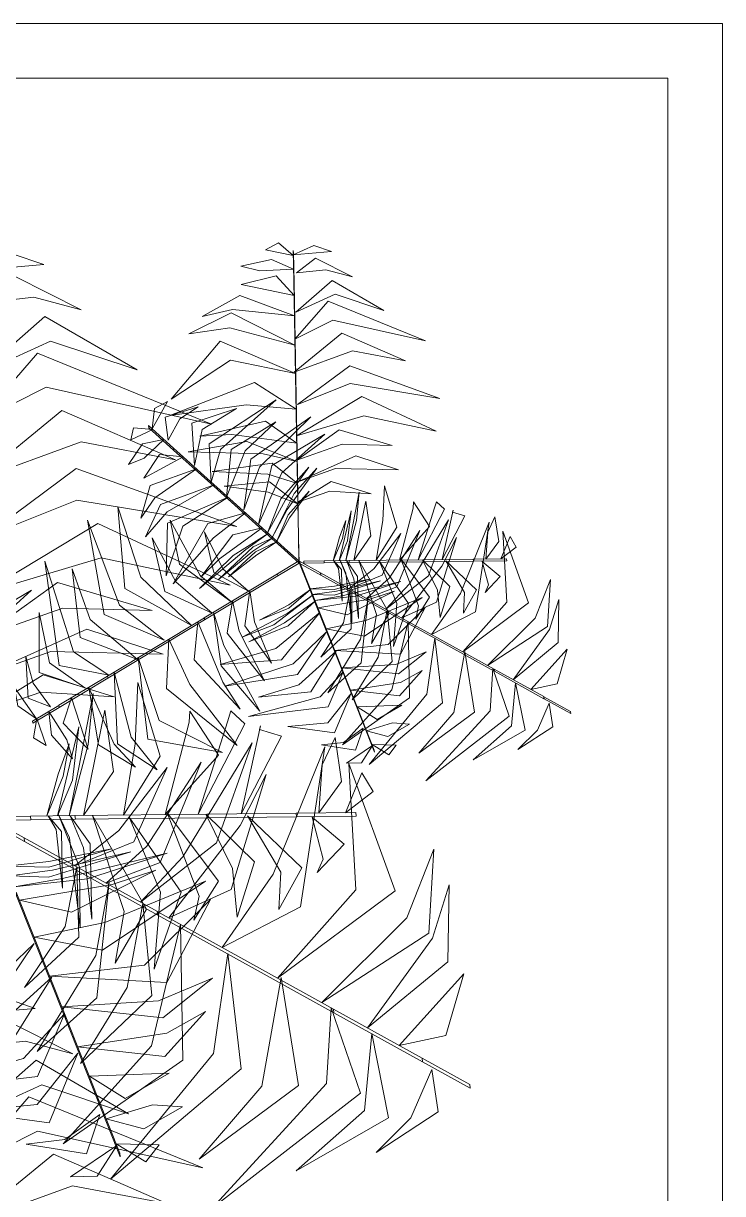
# Model space of a CAD drawing. Header units: millimetres. Extents: x 935 to 13922, y 3203 to 7816.
# Drawn here: x 3693.4 to 3731.7, y 7113.7 to 7177.9 of the extents above; entities that cross this region are included whole.
import ezdxf

# ---------------------------------------------------------------- set-up
doc = ezdxf.new("R2010")
doc.units = ezdxf.units.MM
doc.layers.add('PIANTE', color=7, linetype='Continuous', lineweight=5, true_color=0x007a00)
doc.layers.add('TRATTEGGIO_legno_colore', color=7, linetype='Continuous', lineweight=5, true_color=0xa56740)

msp = doc.modelspace()

# ---------------------------------------------------------------- linework, layer by layer
at = {"layer": 'PIANTE'}
for points in [[(3708.15, 7165.167, 4.273), (3706.621, 7165.474, 3.559), (3707.335, 7165.862, 3.364)], [(3708.15, 7165.207, 4.196), (3710.247, 7165.39, 3.526), (3709.277, 7165.72, 3.42)], [(3690.736, 7164.34, -3.775), (3694.473, 7164.667, -4.968), (3692.744, 7165.254, -5.158)], [(3708.163, 7164.417, 5.023), (3706.317, 7164.328, 4.618), (3705.267, 7164.58, 4.087), (3706.955, 7164.938, 4.181)], [(3708.176, 7163.77, 5.645), (3708.189, 7163.658, 5.645), (3708.159, 7165.334, 3.969), (3708.146, 7165.446, 3.969)], [(3708.33, 7164.206, 5.159), (3709.94, 7164.383, 4.609), (3711.399, 7163.996, 4.661), (3709.361, 7165.02, 4.104)], [(3691.057, 7162.557, -2.058), (3693.927, 7162.872, -3.039), (3696.526, 7162.181, -2.947), (3692.895, 7164.007, -3.94)], [(3708.189, 7162.962, 6.034), (3705.285, 7163.582, 5.158), (3707.205, 7164.051, 5.331)], [(3708.232, 7160.658, 7.089), (3708.244, 7160.546, 7.089), (3708.189, 7163.656, 5.639), (3708.176, 7163.768, 5.639)], [(3708.288, 7162.051, 6.415), (3710.451, 7163.039, 5.548), (3713.117, 7162.151, 5.469), (3710.275, 7163.794, 5.226)], [(3708.209, 7161.851, 6.552), (3704.823, 7162.202, 5.703), (3703.144, 7161.823, 5.538), (3705.215, 7162.978, 5.423)], [(3708.233, 7160.57, 7.062), (3710.314, 7161.615, 6.779), (3715.401, 7160.48, 5.775), (3710.052, 7162.664, 6.914)], [(3690.981, 7158.716, 0.179), (3694.837, 7160.476, -1.365), (3699.588, 7158.894, -1.506), (3694.524, 7161.823, -1.939)], [(3708.238, 7160.24, 7.06), (3704.678, 7161.206, 6.523), (3702.431, 7160.872, 6.098), (3704.745, 7162.027, 6.609)], [(3708.266, 7158.69, 6.924), (3704.71, 7159.42, 6.366), (3701.449, 7157.288, 5.601), (3704.133, 7160.475, 6.361)], [(3708.193, 7158.772, 6.918), (3711.39, 7159.936, 6.445), (3714.293, 7159.385, 5.88), (3710.805, 7160.902, 6.631)], [(3708.343, 7154.462, 6.536), (3708.355, 7154.35, 6.536), (3708.244, 7160.539, 7.078), (3708.232, 7160.651, 7.078)], [(3690.884, 7156.077, 1.333), (3694.594, 7157.939, 0.828), (3703.658, 7155.916, -0.961), (3694.126, 7159.809, 1.069)], [(3708.378, 7156.991, 6.735), (3711.26, 7158.144, 6.317), (3716.187, 7157.332, 5.369), (3711.242, 7159.12, 6.403)], [(3708.301, 7156.74, 6.753), (3705.565, 7156.979, 6.295), (3701.384, 7156.394, 5.509), (3706.021, 7158.201, 6.486)], [(3703.646, 7152.747, 12.708), (3704.167, 7154.538, 12.914), (3707.212, 7157.249, 11.729), (3703.535, 7154.846, 13.43)], [(3708.328, 7155.274, 6.599), (3712.013, 7156.373, 6.034), (3715.976, 7155.529, 5.255), (3711.913, 7157.427, 6.14)], [(3690.813, 7152.872, 1.076), (3696.511, 7154.947, 0.233), (3701.685, 7153.965, -0.773), (3695.468, 7156.668, 0.564)], [(3700.407, 7155.665, 12.577), (3701.257, 7157.16, 12.172), (3700.531, 7156.776, 12.237)], [(3701.297, 7155.038, 12.843), (3701.92, 7156.213, 12.521), (3702.926, 7156.87, 12.391), (3701.133, 7156.311, 12.429)], [(3702.735, 7153.655, 12.851), (3703.157, 7155.623, 12.63), (3705.034, 7156.785, 12.201), (3702.584, 7155.965, 12.71)], [(3708.334, 7154.871, 6.59), (3704.783, 7155.345, 6.01), (3703.018, 7155.259, 5.692), (3706.627, 7156.088, 6.401)], [(3704.49, 7151.91, 11.889), (3705.502, 7154.462, 12.004), (3707.193, 7156.053, 11.372), (3704.751, 7154.527, 12.523)], [(3705.436, 7151.222, 11.048), (3706.298, 7153.57, 11.2), (3709.11, 7156.326, 10.183), (3705.821, 7153.999, 11.649)], [(3700.45, 7155.625, 12.614), (3699.25, 7155.066, 12.253), (3699.385, 7155.721, 12.268)], [(3701.578, 7154.611, 13.006), (3701.59, 7154.499, 13.006), (3700.229, 7155.725, 12.515), (3700.217, 7155.837, 12.515)], [(3706.235, 7150.415, 10.268), (3707.519, 7153.247, 10.289), (3709.872, 7155.377, 9.384), (3706.963, 7153.66, 10.786)], [(3708.351, 7153.952, 6.014), (3710.832, 7154.825, 6.22), (3713.574, 7154.75, 5.413), (3710.665, 7155.612, 7.048)], [(3701.059, 7155.076, 12.834), (3699.978, 7154.061, 12.531), (3699.121, 7153.707, 12.271), (3699.888, 7154.841, 12.468)], [(3708.352, 7153.875, 5.974), (3706.496, 7154.299, 5.97), (3702.393, 7154.394, 5.116), (3705.601, 7154.975, 6.443)], [(3702.108, 7154.131, 12.952), (3699.953, 7152.958, 12.614), (3700.814, 7154.259, 12.907)], [(3703.609, 7152.781, 12.762), (3703.622, 7152.669, 12.762), (3701.589, 7154.499, 13.001), (3701.577, 7154.611, 13.001)], [(3708.301, 7152.725, 4.806), (3710.46, 7153.494, 4.995), (3713.922, 7153.412, 3.988), (3711.574, 7154.179, 5.379)], [(3708.427, 7149.779, 1.853), (3708.439, 7149.667, 1.853), (3708.355, 7154.351, 6.538), (3708.343, 7154.463, 6.538)], [(3691.143, 7149.698, 0.749), (3696.278, 7151.754, 0.005), (3705.059, 7150.307, -1.684), (3696.247, 7153.492, 0.157)], [(3702.834, 7153.477, 12.867), (3700.561, 7151.887, 12.443), (3699.789, 7150.767, 12.189), (3700.299, 7152.559, 12.557)], [(3708.374, 7152.659, 4.758), (3706.76, 7153.179, 4.907), (3703.692, 7153.332, 4.35), (3706.992, 7153.787, 5.572)], [(3706.742, 7149.958, 9.334), (3707.713, 7151.771, 9.808), (3709.004, 7153.558, 9.199), (3707.471, 7151.825, 10.698)], [(3706.975, 7149.67, 8.007), (3707.818, 7151.25, 8.43), (3709.446, 7153.509, 7.674), (3708.193, 7152.125, 8.961)], [(3706.635, 7150.056, 9.9), (3706.647, 7149.944, 9.9), (3703.622, 7152.669, 12.751), (3703.609, 7152.781, 12.751)], [(3708.393, 7151.559, 3.658), (3706.777, 7152.196, 3.923), (3704.356, 7152.512, 3.681), (3706.848, 7152.763, 4.509)], [(3708.393, 7151.636, 3.697), (3710.158, 7152.238, 3.825), (3712.414, 7152.093, 3.079), (3710.229, 7152.767, 4.333)], [(3703.815, 7152.594, 12.574), (3701.229, 7151.11, 12.614), (3700.047, 7149.748, 12.202), (3700.876, 7151.515, 13.001)], [(3707.246, 7149.504, 6.802), (3707.941, 7150.79, 7.119), (3709.02, 7152.243, 6.528), (3707.863, 7150.947, 7.682)], [(3711.021, 7148.44, 13.105), (3711.323, 7149.921, 13.285), (3711.759, 7152.197, 12.761), (3711.607, 7150.631, 13.889)], [(3712.695, 7148.458, 14.791), (3713.054, 7150.647, 14.589), (3713.14, 7152.531, 13.84), (3713.823, 7150.273, 15.207)], [(3704.572, 7151.912, 11.86), (3702.102, 7150.323, 11.791), (3701.176, 7147.606, 10.431), (3701.252, 7150.487, 12.213)], [(3711.465, 7148.445, 13.93), (3712.039, 7151.285, 13.743), (3712.126, 7151.689, 13.502), (3712.391, 7149.803, 14.298)], [(3713.978, 7148.472, 15.69), (3714.719, 7151.314, 15.62), (3714.736, 7151.658, 14.261), (3715.616, 7150.301, 16.043)], [(3714.997, 7148.483, 16.403), (3715.895, 7151.326, 16.443), (3716.003, 7151.661, 16.032), (3716.429, 7151.267, 16.831)], [(3702.576, 7144.885, 6.599), (3699.782, 7147.527, 6.034), (3698.532, 7151.382, 5.255), (3698.919, 7146.914, 6.14)], [(3705.526, 7151.053, 10.961), (3703.779, 7149.686, 10.759), (3701.564, 7147.169, 10.01), (3703.467, 7150.482, 11.377)], [(3710.665, 7148.436, 11.776), (3710.972, 7149.723, 12.099), (3711.325, 7151.169, 11.796), (3711.127, 7149.53, 12.801)], [(3716.317, 7148.497, 16.697), (3716.912, 7151.208, 16.273), (3716.883, 7151.086, 16.019), (3717.56, 7150.89, 16.386)], [(3718.706, 7148.523, 16.664), (3718.813, 7150.003, 16.361), (3719.205, 7150.843, 16.101), (3719.408, 7149.49, 16.298)], [(3691.053, 7146.639, 0.507), (3697.62, 7148.597, -0.5), (3704.683, 7147.092, -1.888), (3697.442, 7150.476, -0.31)], [(3701.065, 7144.071, 6.735), (3698.624, 7145.99, 6.317), (3696.864, 7150.663, 5.369), (3697.789, 7145.487, 6.403)], [(3704.797, 7146.137, 4.806), (3703.052, 7147.622, 4.995), (3701.392, 7150.662, 3.988), (3701.902, 7148.245, 5.379)], [(3706.439, 7150.23, 10.1), (3704.094, 7148.529, 9.914), (3703.082, 7147.539, 9.672), (3704.839, 7149.857, 10.468)], [(3710.343, 7148.433, 10.574), (3710.684, 7149.72, 11.024), (3711.023, 7150.646, 11), (3710.842, 7149.657, 11.657)], [(3713.225, 7145.778, 5.974), (3714.52, 7147.173, 5.97), (3716.654, 7150.678, 5.116), (3715.553, 7147.61, 6.443)], [(3715.731, 7144.39, 6.753), (3717.306, 7146.639, 6.295), (3718.89, 7150.552, 5.509), (3718.137, 7145.633, 6.486)], [(3703.71, 7145.567, 6.014), (3701.713, 7147.279, 6.22), (3700.407, 7149.691, 5.413), (3701.115, 7146.741, 7.048)], [(3706.769, 7149.933, 9.275), (3705.544, 7149.048, 9.455), (3703.007, 7146.917, 8.931), (3704.855, 7148.717, 10.06)], [(3705.695, 7146.761, 3.697), (3704.291, 7147.988, 3.825), (3703.288, 7150.014, 3.079), (3703.797, 7147.786, 4.333)], [(3707.034, 7149.694, 7.946), (3705.936, 7148.956, 8.269), (3704.024, 7147.379, 7.967), (3705.953, 7149.202, 8.971)], [(3707.654, 7149.138, 4.781), (3707.666, 7149.026, 4.781), (3706.647, 7149.944, 9.901), (3706.635, 7150.056, 9.901)], [(3708.427, 7149.779, 1.853), (3708.439, 7149.667, 1.853), (3708.463, 7148.308, -3.779), (3708.451, 7148.42, -3.779)], [(3711.199, 7146.9, 3.658), (3712.558, 7147.981, 3.923), (3714.043, 7149.919, 3.681), (3713.014, 7147.636, 4.509)], [(3712.161, 7146.367, 4.758), (3713.419, 7147.504, 4.907), (3715.084, 7150.084, 4.35), (3713.829, 7146.999, 5.572)], [(3714.097, 7145.295, 6.59), (3716.283, 7148.133, 6.01), (3717.09, 7149.705, 5.692), (3716.004, 7146.165, 6.401)], [(3717.438, 7143.445, 6.924), (3719.848, 7146.159, 6.366), (3719.632, 7150.049, 5.601), (3721.051, 7146.131, 6.361)], [(3719.526, 7148.532, 16.444), (3720.03, 7149.756, 16.083), (3720.374, 7149.183, 16.098)], [(3707.273, 7149.479, 6.744), (3706.15, 7148.763, 7.194), (3704.6, 7147.559, 7.17), (3706.077, 7148.917, 7.827)], [(3707.654, 7149.138, 4.781), (3707.666, 7149.026, 4.781), (3708.492, 7148.282, -1.526), (3708.48, 7148.394, -1.526)], [(3698.037, 7142.155, 7.062), (3696.091, 7143.436, 6.779), (3694.531, 7148.408, 5.775), (3695.314, 7142.684, 6.914)], [(3707.286, 7147.719, 1.853), (3707.298, 7147.607, 1.853), (3708.463, 7148.308, -3.779), (3708.451, 7148.42, -3.779)], [(3709.641, 7147.761, 1.853), (3709.653, 7147.649, 1.853), (3708.463, 7148.308, -3.779), (3708.451, 7148.42, -3.779)], [(3708.89, 7147.361, 4.781), (3708.902, 7147.249, 4.781), (3708.492, 7148.282, -1.526), (3708.48, 7148.394, -1.526)], [(3709.832, 7148.426, 8.611), (3709.844, 7148.314, 8.611), (3708.733, 7148.302, 2.303), (3708.721, 7148.414, 2.303)], [(3709.832, 7148.426, 8.611), (3709.844, 7148.314, 8.611), (3711.216, 7148.329, 13.731), (3711.204, 7148.441, 13.731)], [(3710.38, 7148.432, 10.632), (3710.631, 7148.014, 10.949), (3710.821, 7146.214, 10.358), (3710.794, 7147.951, 11.512)], [(3710.692, 7148.493, 11.837), (3711.032, 7147.759, 12.259), (3711.365, 7144.994, 11.504), (3711.349, 7146.861, 12.791)], [(3711.059, 7148.44, 13.163), (3711.463, 7147.447, 13.638), (3711.723, 7145.258, 13.029), (3711.677, 7147.572, 14.528)], [(3711.204, 7148.441, 13.73), (3711.216, 7148.329, 13.73), (3715.287, 7148.373, 16.581), (3715.275, 7148.485, 16.581)], [(3711.741, 7148.447, 14.098), (3712.715, 7145.494, 14.119), (3712.437, 7143.905, 13.214), (3713.403, 7145.567, 14.616)], [(3712.876, 7148.395, 14.878), (3713.831, 7146.083, 15.03), (3713.64, 7143.723, 14.013), (3714.473, 7146.09, 15.479)], [(3714.037, 7148.53, 15.719), (3715.021, 7145.966, 15.834), (3714.865, 7145.222, 15.202), (3715.618, 7146.427, 16.353)], [(3715.225, 7148.485, 16.538), (3716.055, 7146.814, 16.744), (3716.199, 7145.314, 15.558), (3716.729, 7147.016, 17.259)], [(3715.275, 7148.485, 16.591), (3715.287, 7148.373, 16.591), (3718.022, 7148.403, 16.831), (3718.01, 7148.515, 16.831)], [(3716.51, 7148.434, 16.681), (3717.533, 7146.7, 16.46), (3717.477, 7145.558, 16.031), (3718.186, 7146.837, 16.54)], [(3718.009, 7148.515, 16.836), (3718.022, 7148.403, 16.836), (3719.853, 7148.422, 16.345), (3719.841, 7148.534, 16.345)], [(3718.505, 7148.391, 16.673), (3718.842, 7147.104, 16.351), (3718.659, 7146.695, 16.221), (3719.487, 7147.565, 16.259)], [(3699.614, 7143.02, 6.918), (3697.007, 7145.206, 6.445), (3696.033, 7147.996, 5.88), (3696.464, 7144.217, 6.631)], [(3707.286, 7147.719, 1.853), (3707.298, 7147.607, 1.853), (3703.283, 7145.192, 6.538), (3703.271, 7145.304, 6.538)], [(3709.641, 7147.761, 1.853), (3709.653, 7147.649, 1.853), (3713.751, 7145.379, 6.538), (3713.739, 7145.491, 6.538)], [(3691.095, 7144.282, -0.535), (3695.517, 7145.839, -0.167), (3700.403, 7145.704, -1.606), (3695.219, 7147.241, 1.308)], [(3708.89, 7147.361, 4.781), (3708.902, 7147.249, 4.781), (3709.409, 7145.974, 9.901), (3709.397, 7146.086, 9.901)], [(3709.08, 7146.886, 6.744), (3710.404, 7147.03, 7.194), (3712.327, 7147.422, 7.17), (3710.402, 7146.86, 7.827)], [(3709.199, 7146.587, 7.946), (3710.51, 7146.763, 8.269), (3712.924, 7147.328, 7.967), (3710.386, 7146.549, 8.971)], [(3709.331, 7146.256, 9.275), (3710.822, 7146.506, 9.455), (3714.039, 7147.292, 8.931), (3711.586, 7146.497, 10.06)], [(3718.794, 7142.694, 7.06), (3721.411, 7145.293, 6.523), (3722.245, 7147.407, 6.098), (3722.088, 7144.826, 6.609)], [(3687.323, 7137.979, 7.046), (3689.611, 7143.026, 7.084), (3693.805, 7146.823, 5.47), (3688.621, 7143.762, 7.969)], [(3709.262, 7146.583, 8.007), (3707.806, 7145.541, 8.43), (3705.345, 7144.237, 7.674), (3707.082, 7144.923, 8.961)], [(3705.761, 7146.8, 3.658), (3706.017, 7145.082, 3.923), (3706.954, 7142.827, 3.681), (3705.49, 7144.86, 4.509)], [(3709.093, 7146.851, 6.802), (3707.9, 7146.007, 7.119), (3706.288, 7145.183, 6.528), (3707.9, 7145.832, 7.682)], [(3709.495, 7145.843, 10.1), (3712.351, 7146.328, 9.914), (3713.697, 7146.767, 9.672), (3711.095, 7145.468, 10.468)], [(3711.265, 7146.862, 3.697), (3710.904, 7145.032, 3.825), (3709.651, 7143.151, 3.079), (3711.327, 7144.706, 4.333)], [(3709.949, 7144.701, 10.961), (3712.12, 7145.152, 10.759), (3715.221, 7146.426, 10.01), (3712.048, 7144.3, 11.377)], [(3712.255, 7146.396, 4.806), (3711.841, 7144.143, 4.995), (3710.038, 7141.185, 3.988), (3711.877, 7142.835, 5.379)], [(3704.818, 7146.233, 4.758), (3705.174, 7144.575, 4.907), (3706.576, 7141.842, 4.35), (3704.531, 7144.472, 5.572)], [(3709.344, 7146.221, 9.334), (3707.669, 7145.026, 9.808), (3705.72, 7143.997, 9.199), (3707.863, 7144.871, 10.698)], [(3709.397, 7146.086, 9.9), (3709.409, 7145.974, 9.9), (3710.913, 7142.19, 12.751), (3710.901, 7142.302, 12.751)], [(3710.423, 7143.508, 11.86), (3713.341, 7143.837, 11.791), (3715.376, 7145.862, 10.431), (3714.03, 7143.314, 12.213)], [(3713.292, 7145.74, 6.014), (3712.808, 7143.154, 6.22), (3711.372, 7140.818, 5.413), (3713.573, 7142.906, 7.048)], [(3720.204, 7141.913, 6.552), (3722.201, 7144.67, 5.703), (3722.712, 7146.314, 5.538), (3722.677, 7143.943, 5.423)], [(3696.727, 7141.462, 6.415), (3694.79, 7142.842, 5.548), (3694.226, 7145.595, 5.469), (3694.224, 7142.312, 5.226)], [(3703.272, 7145.305, 6.536), (3703.284, 7145.193, 6.536), (3697.979, 7142.002, 7.078), (3697.967, 7142.114, 7.078)], [(3702.922, 7145.093, 6.59), (3704.287, 7141.78, 6.01), (3705.244, 7140.295, 5.692), (3702.722, 7143.005, 6.401)], [(3703.776, 7145.606, 5.974), (3704.337, 7143.787, 5.97), (3706.306, 7140.186, 5.116), (3704.198, 7142.673, 6.443)], [(3709.596, 7145.587, 10.268), (3707.19, 7143.618, 10.289), (3704.136, 7142.751, 9.384), (3707.505, 7143.001, 10.786)], [(3714.449, 7145.099, 6.599), (3713.558, 7141.358, 6.034), (3710.845, 7138.348, 5.255), (3714.521, 7140.918, 6.14)], [(3713.738, 7145.492, 6.536), (3713.751, 7145.38, 6.536), (3719.166, 7142.381, 7.078), (3719.153, 7142.493, 7.078)], [(3691.006, 7142.096, -2.687), (3694.852, 7143.467, -2.351), (3701.024, 7143.319, -4.146), (3696.839, 7144.687, -1.667)], [(3709.954, 7144.509, 11.048), (3708.141, 7142.787, 11.2), (3704.399, 7141.563, 10.183), (3708.378, 7142.191, 11.649)], [(3701.321, 7144.129, 6.753), (3702.481, 7141.641, 6.295), (3705.078, 7138.312, 5.509), (3701.195, 7141.424, 6.486)], [(3715.91, 7144.197, 6.735), (3715.468, 7141.124, 6.317), (3712.302, 7137.263, 5.369), (3716.322, 7140.652, 6.403)], [(3694.84, 7140.422, 5.159), (3693.881, 7141.728, 4.609), (3693.488, 7143.184, 4.661), (3693.619, 7140.908, 4.104)], [(3699.649, 7143.124, 6.924), (3700.795, 7139.68, 6.366), (3704.272, 7137.922, 5.601), (3700.169, 7138.652, 6.361)], [(3710.498, 7143.474, 11.889), (3708.459, 7141.634, 12.004), (3706.237, 7140.958, 11.372), (3709.103, 7141.243, 12.523)], [(3710.799, 7142.561, 12.574), (3713.775, 7142.745, 12.614), (3715.438, 7143.442, 12.202), (3713.912, 7142.225, 13.001)], [(3717.545, 7143.467, 6.918), (3716.955, 7140.116, 6.445), (3715.026, 7137.877, 5.88), (3718.084, 7140.14, 6.631)], [(3721.176, 7141.375, 6.034), (3723.165, 7143.58, 5.158), (3722.611, 7141.683, 5.331)], [(3719.083, 7142.533, 7.062), (3718.947, 7140.208, 6.779), (3715.421, 7136.371, 5.775), (3719.987, 7139.91, 6.914)], [(3719.159, 7142.49, 7.089), (3719.171, 7142.378, 7.089), (3721.892, 7140.871, 5.639), (3721.88, 7140.983, 5.639)], [(3691.169, 7140.154, -4.664), (3694.314, 7141.228, -4.435), (3698.335, 7140.97, -5.766), (3694.442, 7142.171, -3.531)], [(3697.962, 7142.111, 7.089), (3697.974, 7141.999, 7.089), (3695.309, 7140.396, 5.639), (3695.296, 7140.508, 5.639)], [(3698.321, 7142.325, 7.06), (3699.264, 7138.759, 6.523), (3700.677, 7136.98, 6.098), (3698.52, 7138.406, 6.609)], [(3710.883, 7142.349, 12.708), (3709.621, 7140.974, 12.914), (3705.69, 7139.894, 11.729), (3710.052, 7140.418, 13.43)], [(3710.901, 7142.302, 12.762), (3710.913, 7142.19, 12.762), (3711.923, 7139.649, 13.001), (3711.911, 7139.761, 13.001)], [(3711.287, 7141.335, 12.867), (3714.03, 7141.752, 12.443), (3715.218, 7142.414, 12.189), (3713.966, 7141.034, 12.557)], [(3694.063, 7139.765, 4.196), (3692.856, 7141.489, 3.526), (3693.056, 7140.484, 3.42)], [(3696.94, 7141.494, 6.552), (3698.329, 7138.386, 5.703), (3699.497, 7137.122, 5.538), (3697.461, 7138.338, 5.423)], [(3698.835, 7134.492, 15.107), (3699.475, 7138.392, 14.746), (3699.628, 7141.75, 13.412), (3700.846, 7137.726, 15.847)], [(3720.338, 7141.745, 6.415), (3720.111, 7139.378, 5.548), (3718.009, 7137.513, 5.469), (3720.854, 7139.152, 5.226)], [(3695.987, 7140.922, 6.034), (3696.903, 7138.096, 5.158), (3695.537, 7139.525, 5.331)], [(3695.854, 7134.459, 12.102), (3696.392, 7137.099, 12.423), (3697.169, 7141.156, 11.488), (3696.896, 7138.364, 13.5)], [(3711.297, 7141.132, 12.851), (3710.046, 7139.554, 12.63), (3707.849, 7139.344, 12.201), (3710.408, 7138.994, 12.71)], [(3722.183, 7140.631, 5.159), (3721.531, 7139.148, 4.609), (3720.466, 7138.079, 4.661), (3722.372, 7139.331, 4.104)], [(3721.882, 7140.982, 5.645), (3721.895, 7140.87, 5.645), (3723.361, 7140.058, 3.969), (3723.349, 7140.17, 3.969)], [(3695.294, 7140.506, 5.645), (3695.306, 7140.394, 5.645), (3693.87, 7139.531, 3.969), (3693.858, 7139.643, 3.969)], [(3694.741, 7140.172, 5.023), (3695.741, 7138.617, 4.618), (3696.047, 7137.582, 4.087), (3694.893, 7138.865, 4.181)], [(3696.645, 7134.468, 13.572), (3697.667, 7139.529, 13.24), (3697.822, 7140.25, 12.809), (3698.294, 7136.889, 14.228)], [(3701.122, 7134.517, 16.708), (3702.444, 7139.581, 16.585), (3702.474, 7140.195, 14.162), (3704.042, 7137.776, 17.338)], [(3702.939, 7134.536, 17.98), (3704.538, 7139.604, 18.051), (3704.731, 7140.199, 17.318), (3705.49, 7139.498, 18.742)], [(3711.647, 7140.426, 12.952), (3714.1, 7140.523, 12.614), (3712.751, 7139.738, 12.907)], [(3694.097, 7139.785, 4.273), (3694.596, 7138.308, 3.559), (3693.903, 7138.732, 3.364)], [(3695.219, 7134.452, 9.733), (3695.766, 7136.746, 10.309), (3696.395, 7139.323, 9.77), (3696.041, 7136.402, 11.56)], [(3705.291, 7134.562, 18.503), (3706.352, 7139.392, 17.747), (3706.299, 7139.175, 17.294), (3707.506, 7138.826, 17.95)], [(3711.911, 7139.761, 13.006), (3711.923, 7139.649, 13.006), (3712.599, 7137.947, 12.515), (3712.587, 7138.059, 12.515)], [(3712.169, 7139.114, 12.834), (3713.588, 7139.545, 12.531), (3714.513, 7139.482, 12.271), (3713.323, 7138.806, 12.468)], [(3709.548, 7134.608, 18.444), (3709.74, 7137.244, 17.904), (3710.437, 7138.742, 17.441), (3710.8, 7136.331, 17.792)], [(3711.973, 7139.254, 12.843), (3710.893, 7138.477, 12.521), (3709.701, 7138.334, 12.391), (3711.555, 7138.041, 12.429)], [(3694.645, 7134.446, 7.591), (3695.253, 7136.74, 8.394), (3695.856, 7138.392, 8.35), (3695.535, 7136.627, 9.521)], [(3699.781, 7129.715, -0.606), (3702.088, 7132.201, -0.613), (3705.891, 7138.448, -2.135), (3703.93, 7132.98, 0.229)], [(3704.247, 7127.241, 0.782), (3707.054, 7131.25, -0.034), (3709.877, 7138.224, -1.436), (3708.535, 7129.457, 0.306)], [(3712.493, 7138.298, 12.577), (3711.068, 7137.334, 12.172), (3711.889, 7137.357, 12.237)], [(3712.472, 7138.352, 12.614), (3713.795, 7138.321, 12.253), (3713.384, 7137.795, 12.268)], [(3697.884, 7130.765, -2.774), (3700.126, 7132.792, -2.508), (3703.094, 7137.39, -3.5), (3700.857, 7131.891, -1.324)], [(3696.169, 7131.715, -4.735), (3698.592, 7133.641, -4.261), (3701.238, 7137.096, -4.694), (3699.404, 7133.026, -3.216)], [(3701.334, 7128.855, 0.491), (3705.23, 7133.913, -0.542), (3706.669, 7136.714, -1.108), (3704.734, 7130.405, 0.154)], [(3707.289, 7125.557, 1.086), (3711.583, 7130.394, 0.093), (3711.198, 7137.327, -1.271), (3713.727, 7130.345, 0.083)], [(3711.01, 7134.624, 18.052), (3711.908, 7136.805, 17.409), (3712.521, 7135.784, 17.436)], [(3693.393, 7133.249, -7.951), (3693.415, 7133.049, -7.951), (3691.294, 7134.223, -17.988), (3691.273, 7134.423, -17.988)], [(3693.734, 7134.434, 4.093), (3693.755, 7134.235, 4.093), (3691.775, 7134.213, -7.148), (3691.753, 7134.413, -7.148)], [(3693.734, 7134.434, 4.093), (3693.755, 7134.235, 4.093), (3696.2, 7134.261, 13.217), (3696.178, 7134.461, 13.217)], [(3694.711, 7134.446, 7.695), (3695.157, 7133.701, 8.26), (3695.496, 7130.492, 7.206), (3695.448, 7133.589, 9.262)], [(3695.267, 7134.555, 9.842), (3695.872, 7133.246, 10.595), (3696.465, 7128.318, 9.248), (3696.437, 7131.646, 11.542)], [(3695.92, 7134.459, 12.206), (3696.64, 7132.689, 13.052), (3697.104, 7128.788, 11.966), (3697.022, 7132.912, 14.637)], [(3696.178, 7134.461, 13.215), (3696.2, 7134.261, 13.215), (3703.456, 7134.34, 18.296), (3703.434, 7134.539, 18.296)], [(3697.136, 7134.472, 13.871), (3698.871, 7129.21, 13.909), (3698.376, 7126.377, 12.296), (3700.098, 7129.339, 14.794)], [(3699.158, 7134.378, 15.261), (3700.861, 7130.259, 15.532), (3700.52, 7126.054, 13.72), (3702.005, 7130.272, 16.333)], [(3701.228, 7134.619, 16.76), (3702.982, 7130.051, 16.965), (3702.703, 7128.724, 15.838), (3704.045, 7130.872, 17.89)], [(3703.345, 7134.54, 18.219), (3704.824, 7131.562, 18.587), (3705.08, 7128.888, 16.474), (3706.025, 7131.922, 19.505)], [(3703.434, 7134.539, 18.315), (3703.456, 7134.34, 18.315), (3708.33, 7134.393, 18.741), (3708.308, 7134.592, 18.741)], [(3705.635, 7134.449, 18.475), (3707.458, 7131.359, 18.081), (3707.358, 7129.324, 17.316), (3708.621, 7131.603, 18.224)], [(3708.307, 7134.592, 18.751), (3708.329, 7134.393, 18.751), (3711.593, 7134.428, 17.876), (3711.571, 7134.628, 17.876)], [(3709.19, 7134.372, 18.46), (3709.791, 7132.078, 17.886), (3709.465, 7131.349, 17.655), (3710.941, 7132.9, 17.723)], [(3693.393, 7133.249, -7.951), (3693.415, 7133.049, -7.951), (3700.718, 7129.005, 0.398), (3700.697, 7129.204, 0.398)], [(3692.394, 7131.691, 0.766), (3694.753, 7131.947, 1.569), (3698.181, 7132.646, 1.525), (3694.749, 7131.644, 2.695)], [(3692.606, 7131.157, 2.908), (3694.943, 7131.47, 3.484), (3699.243, 7132.477, 2.944), (3694.721, 7131.09, 4.735)], [(3692.84, 7130.567, 5.277), (3695.498, 7131.013, 5.598), (3701.232, 7132.413, 4.663), (3696.859, 7130.997, 6.675)], [(3709.705, 7124.219, 1.328), (3714.368, 7128.852, 0.371), (3715.856, 7132.618, -0.385), (3715.576, 7128.018, 0.525)], [(3696.288, 7131.647, -4.664), (3695.645, 7128.386, -4.435), (3693.412, 7125.033, -5.766), (3696.398, 7127.804, -3.531)], [(3693.133, 7129.832, 6.747), (3698.223, 7130.696, 6.415), (3700.622, 7131.479, 5.983), (3695.984, 7129.163, 7.403)], [(3693.942, 7127.796, 8.281), (3697.812, 7128.6, 7.921), (3703.338, 7130.871, 6.587), (3697.682, 7127.082, 9.022)], [(3698.051, 7130.818, -2.687), (3697.315, 7126.801, -2.351), (3694.102, 7121.53, -4.146), (3697.378, 7124.471, -1.667)], [(3712.218, 7122.828, 0.424), (3715.777, 7127.741, -1.09), (3716.687, 7130.671, -1.384), (3716.625, 7126.446, -1.588)], [(3692.958, 7130.265, 6.39), (3692.98, 7130.065, 6.39), (3695.66, 7123.322, 11.471), (3695.638, 7123.521, 11.471)], [(3694.786, 7125.671, 9.883), (3699.987, 7126.257, 9.76), (3703.614, 7129.866, 7.337), (3701.215, 7125.324, 10.513)], [(3699.9, 7129.647, -0.535), (3699.037, 7125.04, -0.167), (3696.478, 7120.875, -1.606), (3700.4, 7124.597, 1.308)], [(3700.695, 7129.205, 0.396), (3700.717, 7129.006, 0.396), (3710.368, 7123.662, 1.361), (3710.346, 7123.861, 1.361)], [(3701.962, 7128.505, 0.507), (3700.374, 7121.839, -0.5), (3695.54, 7116.475, -1.888), (3702.09, 7121.054, -0.31)], [(3693.952, 7127.454, 8.436), (3690.72, 7124.385, 8.707), (3684.051, 7122.203, 6.895), (3691.142, 7123.322, 9.507)], [(3704.566, 7126.898, 0.749), (3703.779, 7121.422, 0.005), (3698.135, 7114.542, -1.684), (3705.299, 7120.58, 0.157)], [(3694.92, 7125.609, 9.935), (3691.287, 7122.331, 10.14), (3687.328, 7121.125, 9.013), (3692.435, 7121.634, 11.065)], [(3695.457, 7123.982, 11.155), (3700.761, 7124.31, 11.226), (3703.724, 7125.552, 10.493), (3701.004, 7123.384, 11.917)], [(3707.48, 7125.596, 1.076), (3706.428, 7119.625, 0.233), (3702.991, 7115.635, -0.773), (3708.44, 7119.667, 0.564)], [(3713.95, 7121.868, -0.5), (3717.495, 7125.798, -2.061), (3716.507, 7122.417, -1.753)], [(3690.268, 7123.573, -3.775), (3694.005, 7123.899, -4.968), (3692.276, 7124.486, -5.158)], [(3710.22, 7123.933, 1.333), (3709.978, 7119.789, 0.828), (3703.694, 7112.951, -0.961), (3711.831, 7119.258, 1.069)], [(3695.606, 7123.604, 11.394), (3693.358, 7121.155, 11.762), (3686.353, 7119.229, 9.649), (3694.126, 7120.163, 12.68)], [(3690.589, 7121.789, -2.058), (3693.459, 7122.105, -3.039), (3696.057, 7121.414, -2.947), (3692.426, 7123.239, -3.94)], [(3695.638, 7123.521, 11.49), (3695.66, 7123.322, 11.49), (3697.46, 7118.792, 11.916), (3697.438, 7118.992, 11.916)], [(3696.326, 7121.797, 11.677), (3701.215, 7122.541, 10.922), (3703.332, 7123.721, 10.469), (3701.102, 7121.261, 11.125)], [(3710.356, 7123.856, 1.381), (3710.378, 7123.656, 1.381), (3715.227, 7120.971, -1.203), (3715.205, 7121.171, -1.203)], [(3712.457, 7122.529, 0.179), (3712.053, 7118.309, -1.365), (3708.307, 7114.986, -1.506), (3713.376, 7117.907, -1.939)], [(3696.344, 7121.435, 11.65), (3694.115, 7118.624, 11.256), (3690.199, 7118.25, 10.491), (3694.761, 7117.625, 11.399)], [(3690.513, 7117.948, 0.179), (3694.369, 7119.708, -1.365), (3699.12, 7118.126, -1.506), (3694.056, 7121.055, -1.939)], [(3715.209, 7121.168, -1.193), (3715.231, 7120.969, -1.193), (3717.844, 7119.522, -4.179), (3717.822, 7119.721, -4.179)], [(3696.969, 7120.178, 11.83), (3701.339, 7120.351, 11.227), (3698.936, 7118.952, 11.75)], [(3715.745, 7120.542, -2.058), (3714.583, 7117.899, -3.039), (3712.685, 7115.994, -2.947), (3716.082, 7118.226, -3.94)], [(3690.416, 7115.309, 1.333), (3694.125, 7117.171, 0.828), (3703.189, 7115.149, -0.961), (3693.658, 7119.041, 1.069)], [(3697.438, 7118.993, 11.926), (3697.46, 7118.793, 11.926), (3698.666, 7115.76, 11.051), (3698.644, 7115.96, 11.051)], [(3697.899, 7117.84, 11.619), (3700.428, 7118.608, 11.079), (3702.076, 7118.496, 10.616), (3699.956, 7117.29, 10.967)], [(3697.55, 7118.089, 11.635), (3695.625, 7116.705, 11.061), (3693.5, 7116.45, 10.83), (3696.805, 7115.927, 10.898)], [(3698.476, 7116.385, 11.161), (3695.937, 7114.668, 10.438), (3697.4, 7114.708, 10.554)], [(3698.439, 7116.481, 11.227), (3700.797, 7116.427, 10.584), (3700.064, 7115.488, 10.61)], [(3690.344, 7112.105, 1.076), (3696.042, 7114.18, 0.233), (3701.216, 7113.198, -0.773), (3694.999, 7115.9, 0.564)]]:
    msp.add_3dface(points, dxfattribs=at)
at = {"layer": 'TRATTEGGIO_legno_colore', "elevation": -7.951}
for points in [[(3651.358, 7177.884), (3731.683, 7177.884), (3731.683, 7058.316), (3651.358, 7058.316)], [(3654.358, 7174.884), (3728.683, 7174.884), (3728.683, 7061.316), (3654.358, 7061.316)]]:
    msp.add_lwpolyline(points, close=True, dxfattribs=at)

doc.saveas('drawing.dxf')
